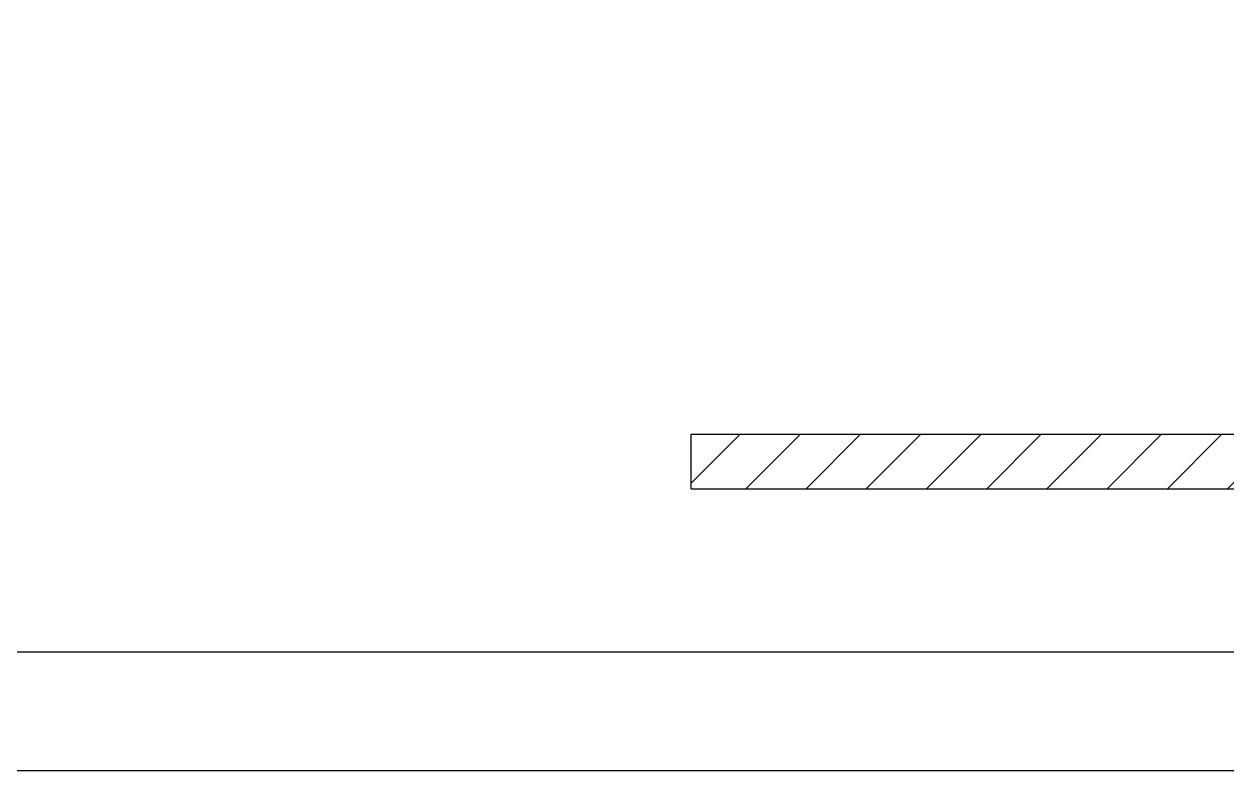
# Model space of a CAD drawing. Extents: x 39521 to 39941, y -9225 to -8631.
# Drawn here: x 39592.4 to 39733.7, y -9225.3 to -9137.5 of the extents above; entities that cross this region are included whole.
import ezdxf

# ---------------------------------------------------------------- set-up
doc = ezdxf.new("R2010")
doc.units = 0
doc.header["$LTSCALE"] = 7
doc.header["$MEASUREMENT"] = 0
doc.layers.get('0').update_dxf_attribs({"color": 2, "linetype": 'CONTINUOUS'})
doc.layers.add('D', color=2, linetype='CONTINUOUS')
doc.layers.add('HT', color=3, linetype='CONTINUOUS')

msp = doc.modelspace()

# ---------------------------------------------------------------- hatches: boundary and pattern name
at = {"layer": 'HT', "ltscale": 0.5}
h = msp.add_hatch(dxfattribs=at)
h.set_pattern_fill('ANSI31', color=256, scale=40, style=0)
h.set_pattern_definition([(45, (39845.6147, -8443.895), (-3.535534, 3.535534), [])])
h.paths.add_polyline_path([(39885.78, -9192.12), (39885.78, -9185.72), (39670.78, -9185.72), (39670.78, -9192.12)])

# ---------------------------------------------------------------- linework, layer by layer
at = {"color": 4}
msp.add_line((39555.1, -9211.28), (39930.1, -9211.28), dxfattribs=at)
at = {"layer": 'D'}
msp.add_lwpolyline([(39521.1, -8631.28), (39941.1, -8631.28), (39941.1, -9225.28), (39521.1, -9225.28)], close=True, dxfattribs=at)
at = {"layer": 'HT', "ltscale": 0.5}
for p, q in [((39670.78, -9185.72), (39885.78, -9185.72)), ((39670.78, -9192.12), (39670.78, -9185.72)), ((39670.78, -9192.12), (39885.78, -9192.12))]:
    msp.add_line(p, q, dxfattribs=at)

doc.saveas('drawing.dxf')
